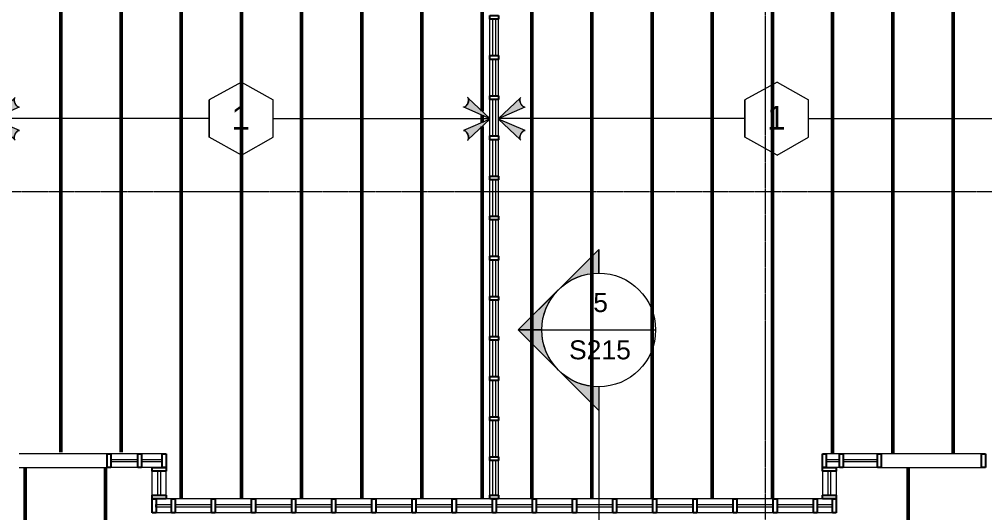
# Model space of a CAD drawing. Header units: inches. Extents: x -4036 to -1914, y 2 to 12338.
# Drawn here: x -3124.9 to -2740, y 11719.2 to 11916 of the extents above; entities that cross this region are included whole.
import ezdxf

# ---------------------------------------------------------------- set-up
doc = ezdxf.new("R2010")
doc.units = ezdxf.units.IN
doc.header["$MEASUREMENT"] = 0
doc.linetypes.add('Línea de rejilla', pattern=[0.875, 0.5, -0.125, 0.125, -0.125])
for name, color, linetype, lineweight in [('A-ANNO-NOTE', 131, 'Continuous', 9), ('A-DETL-GENF', 92, 'Continuous', 9), ('A-GLAZ-CURT', 52, 'Continuous', 9), ('A-GLAZ-CWMG', 51, 'Continuous', 9), ('G-ANNO-SYMB', 111, 'Continuous', 9), ('S-BEAM', 12, 'Continuous', 9), ('S-BEAM-ANLY', 10, 'Continuous', 50), ('S-GRID', 1, 'Continuous', 9)]:
    doc.layers.add(name, color=color, linetype=linetype, lineweight=lineweight)
doc.styles.add('Arial', font='arial.ttf', dxfattribs={"height": 9.448819})
doc.styles.add('Arial_2', font='arial.ttf', dxfattribs={"height": 7.559055})

# ---------------------------------------------------------------- blocks, each defined once
blk = doc.blocks.new('System Panel - PlyWood-1273146-FRAMING PLAN - 2ND FLOOR')
at = {"layer": 'A-GLAZ-CURT', "lineweight": 18}
for p, q in [((-6.48, -0.5), (-6.48, 0.5)), ((-6.48, 0.5), (7.25, 0.5)), ((7.25, 0.5), (7.25, -0.5)), ((7.25, -0.5), (-6.48, -0.5))]:
    blk.add_line(p, q, dxfattribs=at)
blk = doc.blocks.new('System Panel - PlyWood-1273147-FRAMING PLAN - 2ND FLOOR')
at = {"layer": 'A-GLAZ-CURT', "lineweight": 18}
for p, q in [((-2.61, -0.5), (-2.61, 0.5)), ((-2.61, 0.5), (2.61, 0.5)), ((2.61, 0.5), (2.61, -0.5)), ((2.61, -0.5), (-2.61, -0.5))]:
    blk.add_line(p, q, dxfattribs=at)
blk = doc.blocks.new('Rectangular Mullion - 5 1_2_-1273139-FRAMING PLAN - 2ND FLOOR')
at = {"layer": 'A-GLAZ-CWMG'}
for p, q in [((-2797.92, 11742.74), (-2803.15, 11742.74)), ((-2797.92, 11737.24), (-2799.15, 11737.24))]:
    blk.add_line(p, q, dxfattribs=at)
blk = doc.blocks.new('Rectangular Mullion - 5 1_2_-V6-FRAMING PLAN - 2ND FLOOR')
at = {"layer": 'A-GLAZ-CWMG'}
for p, q in [((-2782.7, 11742.74), (-2796.42, 11742.74)), ((-2782.7, 11737.24), (-2796.42, 11737.24))]:
    blk.add_line(p, q, dxfattribs=at)
blk = doc.blocks.new('Rectangular Mullion - 5 1_2_-748986-FRAMING PLAN - 2ND FLOOR')
at = {"layer": 'A-GLAZ-CWMG', "lineweight": 25}
for p, q in [((0, 2.75), (-1.5, 2.75)), ((-1.5, 2.75), (-1.5, -2.75)), ((0, -2.75), (0, 2.75)), ((-1.5, -2.75), (0, -2.75))]:
    blk.add_line(p, q, dxfattribs=at)
blk = doc.blocks.new('Rectangular Mullion - 5 1_2_-748984-FRAMING PLAN - 2ND FLOOR')
at = {"layer": 'A-GLAZ-CWMG', "lineweight": 25}
for p, q in [((0.75, 2.75), (-0.75, 2.75)), ((-0.75, 2.75), (-0.75, -2.75)), ((0.75, -2.75), (0.75, 2.75)), ((-0.75, -2.75), (0.75, -2.75))]:
    blk.add_line(p, q, dxfattribs=at)
blk = doc.blocks.new('Rectangular Mullion - 5 1_2_-1273141-FRAMING PLAN - 2ND FLOOR')
at = {"layer": 'A-GLAZ-CWMG'}
for p, q in [((-2741.2, 11742.74), (-2749.17, 11742.74)), ((-2749.17, 11737.24), (-2741.2, 11737.24))]:
    blk.add_line(p, q, dxfattribs=at)
blk = doc.blocks.new('Rectangular Mullion - 5 1_2_-748983-FRAMING PLAN - 2ND FLOOR')
at = {"layer": 'A-GLAZ-CWMG'}
for p, q in [((-2749.17, 11742.74), (-2765.17, 11742.74)), ((-2765.17, 11737.24), (-2749.17, 11737.24))]:
    blk.add_line(p, q, dxfattribs=at)
blk = doc.blocks.new('Rectangular Mullion - 5 1_2_-781505-FRAMING PLAN - 2ND FLOOR')
at = {"layer": 'A-GLAZ-CWMG'}
for p, q in [((-2765.17, 11742.74), (-2781.2, 11742.74)), ((-2781.2, 11737.24), (-2765.17, 11737.24))]:
    blk.add_line(p, q, dxfattribs=at)
blk = doc.blocks.new('Rectangular Mullion - 5 1_2_-749712-FRAMING PLAN - 2ND FLOOR')
at = {"layer": 'A-GLAZ-CWMG', "lineweight": 25}
for p, q in [((0, 2.75), (-1.5, 2.75)), ((-1.5, 2.75), (-1.5, -2.75)), ((0, -2.75), (0, 2.75)), ((-1.5, -2.75), (0, -2.75))]:
    blk.add_line(p, q, dxfattribs=at)
blk = doc.blocks.new('Rectangular Mullion - 5 1_2_-1273144-FRAMING PLAN - 2ND FLOOR')
at = {"layer": 'A-GLAZ-CWMG', "lineweight": 25}
for p, q in [((-1.5, 2.75), (0, 2.75)), ((-1.5, -2.75), (-1.5, 2.75)), ((0, 2.75), (0, -2.75)), ((0, -2.75), (-1.5, -2.75))]:
    blk.add_line(p, q, dxfattribs=at)
blk = doc.blocks.new('System Panel - PlyWood-1273104-FRAMING PLAN - 2ND FLOOR')
at = {"layer": 'A-GLAZ-CURT', "lineweight": 18}
for p, q in [((-4.75, -0.5), (-4.75, 0.5)), ((-4.75, 0.5), (4.75, 0.5)), ((4.75, 0.5), (4.75, -0.5)), ((4.75, -0.5), (-4.75, -0.5))]:
    blk.add_line(p, q, dxfattribs=at)
blk = doc.blocks.new('Rectangular Mullion - 5 1_2_-1273105-FRAMING PLAN - 2ND FLOOR')
at = {"layer": 'A-GLAZ-CWMG'}
for p, q in [((-2738.67, 11726.24), (-2738.67, 11735.74)), ((-2733.17, 11726.24), (-2733.17, 11735.74))]:
    blk.add_line(p, q, dxfattribs=at)
blk = doc.blocks.new('Rectangular Mullion - 5 1_2_-753149-FRAMING PLAN - 2ND FLOOR')
at = {"layer": 'A-GLAZ-CWMG', "lineweight": 25}
for p, q in [((0, 2.75), (-1.5, 2.75)), ((-1.5, 2.75), (-1.5, -2.75)), ((0, -2.75), (0, 2.75)), ((-1.5, -2.75), (0, -2.75))]:
    blk.add_line(p, q, dxfattribs=at)
blk = doc.blocks.new('Rectangular Mullion - 5 1_2_-753150-FRAMING PLAN - 2ND FLOOR')
at = {"layer": 'A-GLAZ-CWMG', "lineweight": 25}
for p, q in [((-1.5, 2.75), (0, 2.75)), ((-1.5, -2.75), (-1.5, 2.75)), ((0, 2.75), (0, -2.75)), ((0, -2.75), (-1.5, -2.75))]:
    blk.add_line(p, q, dxfattribs=at)
blk = doc.blocks.new('System Panel - PlyWood-1273549-FRAMING PLAN - 2ND FLOOR')
at = {"layer": 'A-GLAZ-CURT', "lineweight": 18}
for p, q in [((-3.06, -0.5), (-3.06, 0.5)), ((-3.06, 0.5), (3.06, 0.5)), ((3.06, 0.5), (3.06, -0.5)), ((3.06, -0.5), (-3.06, -0.5))]:
    blk.add_line(p, q, dxfattribs=at)
blk = doc.blocks.new('System Panel - PlyWood-764936-FRAMING PLAN - 2ND FLOOR')
at = {"layer": 'A-GLAZ-CURT', "lineweight": 18}
for p, q in [((-7.25, -0.5), (-7.25, 0.5)), ((-7.25, 0.5), (7.25, 0.5)), ((7.25, 0.5), (7.25, -0.5)), ((7.25, -0.5), (-7.25, -0.5))]:
    blk.add_line(p, q, dxfattribs=at)
blk = doc.blocks.new('Rectangular Mullion - 5 1_2_-1273547-FRAMING PLAN - 2ND FLOOR')
at = {"layer": 'A-GLAZ-CWMG'}
for p, q in [((-2804.65, 11724.74), (-2806.76, 11724.74)), ((-2800.65, 11719.24), (-2806.76, 11719.24))]:
    blk.add_line(p, q, dxfattribs=at)
blk = doc.blocks.new('Rectangular Mullion - 5 1_2_-748981-FRAMING PLAN - 2ND FLOOR')
at = {"layer": 'A-GLAZ-CWMG'}
for p, q in [((-2522.7, 11828.21), (-2522.7, 11813.71)), ((-2517.2, 11828.21), (-2517.2, 11813.71))]:
    blk.add_line(p, q, dxfattribs=at)
blk = doc.blocks.new('Rectangular Mullion - 5 1_2_-V7-FRAMING PLAN - 2ND FLOOR')
at = {"layer": 'A-GLAZ-CWMG'}
for p, q in [((-2920.26, 11724.74), (-2933.77, 11724.74)), ((-2920.26, 11719.24), (-2934.76, 11719.24))]:
    blk.add_line(p, q, dxfattribs=at)
blk = doc.blocks.new('Rectangular Mullion - 5 1_2_-V8-FRAMING PLAN - 2ND FLOOR')
at = {"layer": 'A-GLAZ-CWMG'}
for p, q in [((-2937.27, 11724.74), (-2950.76, 11724.74)), ((-2936.26, 11719.24), (-2950.76, 11719.24))]:
    blk.add_line(p, q, dxfattribs=at)
blk = doc.blocks.new('Rectangular Mullion - 5 1_2_-748987-FRAMING PLAN - 2ND FLOOR')
at = {"layer": 'A-GLAZ-CWMG', "lineweight": 25}
for p, q in [((-1.5, 2.75), (0, 2.75)), ((-1.5, -2.75), (-1.5, 2.75)), ((0, 2.75), (0, -2.75)), ((0, -2.75), (-1.5, -2.75))]:
    blk.add_line(p, q, dxfattribs=at)
blk = doc.blocks.new('System Panel - PlyWood-764934-FRAMING PLAN - 2ND FLOOR')
at = {"layer": 'A-GLAZ-CURT', "lineweight": 18}
for p, q in [((-6.88, -0.5), (-6.88, 0.5)), ((-6.88, 0.5), (6.88, 0.5)), ((6.88, 0.5), (6.88, -0.5)), ((6.88, -0.5), (-6.88, -0.5))]:
    blk.add_line(p, q, dxfattribs=at)
blk = doc.blocks.new('Rectangular Mullion - 3 1_2_-735840-FRAMING PLAN - 2ND FLOOR')
at = {"layer": 'A-GLAZ-CWMG'}
for p, q in [((-2918.07, 10459.04), (-2918.07, 10472.79)), ((-2914.57, 10459.04), (-2914.57, 10472.79))]:
    blk.add_line(p, q, dxfattribs=at)
blk = doc.blocks.new('Rectangular Mullion - 3 1_2_-735841-FRAMING PLAN - 2ND FLOOR')
at = {"layer": 'A-GLAZ-CWMG'}
for p, q in [((-3206.07, 10485.26), (-3206.07, 10499.76)), ((-3202.57, 10485.26), (-3202.57, 10499.76))]:
    blk.add_line(p, q, dxfattribs=at)
blk = doc.blocks.new('Rectangular Mullion - 3 1_2_-735870-FRAMING PLAN - 2ND FLOOR')
at = {"layer": 'A-GLAZ-CWMG', "lineweight": 25}
for p, q in [((-1.5, 1.75), (0, 1.75)), ((-1.5, -1.75), (-1.5, 1.75)), ((0, 1.75), (0, -1.75)), ((0, -1.75), (-1.5, -1.75))]:
    blk.add_line(p, q, dxfattribs=at)
blk = doc.blocks.new('Rectangular Mullion - 3 1_2_-735844-FRAMING PLAN - 2ND FLOOR')
at = {"layer": 'A-GLAZ-CWMG', "lineweight": 25}
for p, q in [((0.75, 1.75), (-0.75, 1.75)), ((-0.75, 1.75), (-0.75, -1.75)), ((0.75, -1.75), (0.75, 1.75)), ((-0.75, -1.75), (0.75, -1.75))]:
    blk.add_line(p, q, dxfattribs=at)
blk = doc.blocks.new('TRUSS - 22_-V51-FRAMING PLAN - 2ND FLOOR')
at = {"layer": 'S-BEAM'}
for p, q in [((164.15, 0), (-192.8, 0)), ((192.8, 0), (169.65, 0))]:
    blk.add_line(p, q, dxfattribs=at)
blk = doc.blocks.new('TRUSS - 22_-1469617-FRAMING PLAN - 2ND FLOOR')
at = {"layer": 'S-BEAM'}
for p, q in [((155.15, 0), (-183.8, 0)), ((183.8, 0), (160.65, 0))]:
    blk.add_line(p, q, dxfattribs=at)
blk = doc.blocks.new('TRUSS - 22_-892349-FRAMING PLAN - 2ND FLOOR')
at = {"layer": 'S-BEAM'}
for p, q in [((-170.83, 0), (-193.97, 0)), ((37.05, 0), (-165.33, 0)), ((41.5, 0), (38.61, 0)), ((191.62, 0), (43.07, 0))]:
    blk.add_line(p, q, dxfattribs=at)
blk = doc.blocks.new('TRUSS - 22_-V53-FRAMING PLAN - 2ND FLOOR')
at = {"layer": 'S-BEAM'}
for p, q in [((-170.825, 0), (-193.975, 0)), ((191.625, 0), (-165.325, 0))]:
    blk.add_line(p, q, dxfattribs=at)
blk = doc.blocks.new('TRUSS - 22_-892474-FRAMING PLAN - 2ND FLOOR')
at = {"layer": 'S-BEAM'}
for p, q in [((-160.35, 0), (-183.5, 0)), ((183.5, 0), (-154.85, 0))]:
    blk.add_line(p, q, dxfattribs=at)
blk = doc.blocks.new('System Panel - PlyWood-1273383-FRAMING PLAN - 2ND FLOOR')
at = {"layer": 'A-GLAZ-CURT', "lineweight": 18}
for p, q in [((-4.12, -0.5), (-4.12, 0.5)), ((-4.12, 0.5), (4.12, 0.5)), ((4.12, 0.5), (4.12, -0.5)), ((4.12, -0.5), (-4.12, -0.5))]:
    blk.add_line(p, q, dxfattribs=at)
blk = doc.blocks.new('System Panel - PlyWood-1273387-FRAMING PLAN - 2ND FLOOR')
at = {"layer": 'A-GLAZ-CURT', "lineweight": 18}
for p, q in [((-7.25, -0.5), (-7.25, 0.5)), ((-7.25, 0.5), (3.45, 0.5)), ((3.45, 0.5), (3.45, -0.5)), ((3.45, -0.5), (-7.25, -0.5))]:
    blk.add_line(p, q, dxfattribs=at)
blk = doc.blocks.new('Rectangular Mullion - 5 1_2_-1273378-FRAMING PLAN - 2ND FLOOR')
at = {"layer": 'A-GLAZ-CWMG'}
for p, q in [((-3067.87, 11742.74), (-3076.12, 11742.74)), ((-3071.87, 11737.24), (-3076.12, 11737.24))]:
    blk.add_line(p, q, dxfattribs=at)
blk = doc.blocks.new('Rectangular Mullion - 5 1_2_-V90-FRAMING PLAN - 2ND FLOOR')
at = {"layer": 'A-GLAZ-CWMG'}
for p, q in [((-3077.62, 11742.74), (-3088.32, 11742.74)), ((-3077.62, 11737.24), (-3088.32, 11737.24))]:
    blk.add_line(p, q, dxfattribs=at)
blk = doc.blocks.new('Rectangular Mullion - 5 1_2_-1273386-FRAMING PLAN - 2ND FLOOR')
at = {"layer": 'A-GLAZ-CWMG'}
for p, q in [((-3089.82, 11742.74), (-3092.87, 11742.74)), ((-3092.87, 11737.24), (-3089.82, 11737.24))]:
    blk.add_line(p, q, dxfattribs=at)
blk = doc.blocks.new('Rectangular Mullion - 5 1_2_-1273552-FRAMING PLAN - 2ND FLOOR')
at = {"layer": 'A-GLAZ-CWMG'}
for p, q in [((-3064.26, 11724.74), (-3066.37, 11724.74)), ((-3064.26, 11719.24), (-3070.37, 11719.24))]:
    blk.add_line(p, q, dxfattribs=at)
blk = doc.blocks.new('TRUSSES - TRUSSES-V115-FRAMING PLAN - 2ND FLOOR')
at = {"layer": 'A-DETL-GENF'}
h = blk.add_hatch(color=256, dxfattribs=at)
h.paths.add_polyline_path([(-90.45, 8.4), (-99.05, 0.23), (-88.69, 4.79), (-88.9, 4.81), (-89.13, 4.9), (-89.36, 5.06), (-89.82, 5.53), (-90.21, 6.17), (-90.48, 6.89), (-90.6, 7.59), (-90.54, 8.17)], flags=0)
h.paths.add_polyline_path([(-99.05, 0), (-90.45, -8.17), (-90.54, -7.95), (-90.59, -7.68), (-90.56, -7.02), (-90.36, -6.3), (-90.03, -5.61), (-89.6, -5.04), (-89.13, -4.68), (-88.9, -4.59), (-88.69, -4.56), (-88.5, -4.6), (-96.3, -1.2)], flags=0)
h = blk.add_hatch(color=256, dxfattribs=at)
h.paths.add_polyline_path([(90.45, 8.4), (90.54, 8.17), (90.59, 7.9), (90.56, 7.25), (90.36, 6.53), (90.03, 5.84), (89.6, 5.27), (89.13, 4.9), (88.9, 4.81), (88.69, 4.79), (88.5, 4.83), (99.05, 0.23), (95.27, 3.82)], flags=0)
h.paths.add_polyline_path([(99.05, 0), (88.69, -4.56), (88.9, -4.59), (89.13, -4.68), (89.36, -4.83), (89.82, -5.31), (90.21, -5.95), (90.48, -6.66), (90.6, -7.36), (90.54, -7.95), (90.45, -8.17), (95.27, -3.59)], flags=0)
for p, q in [((0, 14.61), (-12.61, 7.43)), ((0, 14.61), (12.85, 7.43)), ((-90.45, 8.4), (-99.05, 0.23)), ((-90.45, 8.4), (-90.17, 8.66)), ((90.45, 8.4), (90.17, 8.66)), ((99.05, 0.23), (90.45, 8.4)), ((-99.05, 0.23), (-88.5, 4.83)), ((-12.61, 7.43), (-12.61, -7.43)), ((12.85, -7.43), (12.85, 7.43)), ((12.85, 7.43), (12.85, -7.43)), ((88.5, 4.83), (99.05, 0.23)), ((-99.05, 0), (-90.45, -8.17)), ((-88.5, -4.6), (-99.05, 0)), ((-12.61, 0), (-99.05, 0)), ((12.85, 0), (99.05, 0)), ((99.05, 0), (88.5, -4.6)), ((90.45, -8.17), (99.05, 0)), ((0, -14.56), (-12.61, -7.43)), ((0, -14.56), (12.85, -7.43)), ((-90.45, -8.17), (-90.17, -8.43)), ((90.45, -8.17), (90.17, -8.43))]:
    blk.add_line(p, q, dxfattribs=at)
for centre, major_axis, start_param, end_param in [((-89.34, 6.74), (-0.84, 1.91), 0.527907, 1.031328), ((-89.34, 6.74), (-0.84, 1.91), 0, 0.515859), ((89.34, 6.74), (0.84, 1.91), 5.767326, 6.283185), ((89.34, 6.74), (0.84, 1.91), 5.251857, 5.755279), ((-89.34, 6.74), (-0.84, 1.91), 1.058732, 1.553534), ((-89.34, 6.74), (-0.84, 1.91), 1.586991, 2.08013), ((-89.34, 6.74), (-0.84, 1.91), 2.111632, 2.609761), ((-89.34, 6.74), (-0.84, 1.91), 2.630892, 3.141593), ((89.34, 6.74), (0.84, 1.91), 3.141593, 3.652293), ((89.34, 6.74), (0.84, 1.91), 3.673425, 4.171554), ((89.34, 6.74), (0.84, 1.91), 4.203055, 4.696194), ((89.34, 6.74), (0.84, 1.91), 4.729651, 5.224453), ((-89.34, -6.52), (0.84, 1.91), 2.110265, 2.613686), ((-89.34, -6.52), (0.84, 1.91), 1.588058, 2.082861), ((-89.34, -6.52), (0.84, 1.91), 1.061463, 1.554602), ((-89.34, -6.52), (0.84, 1.91), 0.531832, 1.029961), ((-89.34, -6.52), (0.84, 1.91), 0, 0.5107), ((89.34, -6.52), (-0.84, 1.91), 5.772485, 6.283185), ((89.34, -6.52), (-0.84, 1.91), 5.253224, 5.751353), ((89.34, -6.52), (-0.84, 1.91), 4.728584, 5.221723), ((89.34, -6.52), (-0.84, 1.91), 4.200325, 4.695127), ((89.34, -6.52), (-0.84, 1.91), 3.669499, 4.172921), ((-89.34, -6.52), (0.84, 1.91), 2.625734, 3.141593), ((89.34, -6.52), (-0.84, 1.91), 3.141593, 3.657452)]:
    blk.add_ellipse(centre, major_axis=major_axis, ratio=0.493649, start_param=start_param, end_param=end_param, dxfattribs=at)
for points, knots in [([(-88.5, 4.83), (-88.56, 4.81), (-88.69, 4.78), (-88.9, 4.8), (-89.13, 4.89), (-89.44, 5.1), (-89.83, 5.5), (-90.23, 6.16), (-90.53, 6.96), (-90.63, 7.64), (-90.57, 8.12), (-90.5, 8.31), (-90.45, 8.4)], [0, 0, 0, 0, 0.066667, 0.133333, 0.2, 0.266667, 0.4, 0.533333, 0.666667, 0.833333, 0.916667, 1, 1, 1, 1]), ([(90.45, 8.4), (90.49, 8.33), (90.55, 8.18), (90.61, 7.82), (90.59, 7.26), (90.39, 6.52), (90.06, 5.84), (89.66, 5.3), (89.24, 4.94), (88.91, 4.79), (88.66, 4.78), (88.56, 4.81), (88.5, 4.83)], [0, 0, 0, 0, 0.066667, 0.133333, 0.266667, 0.4, 0.533333, 0.65, 0.766667, 0.883333, 0.941667, 1, 1, 1, 1]), ([(-90.45, -8.17), (-90.49, -8.1), (-90.55, -7.96), (-90.61, -7.59), (-90.59, -7.03), (-90.39, -6.3), (-90.06, -5.62), (-89.66, -5.08), (-89.24, -4.71), (-88.91, -4.57), (-88.66, -4.55), (-88.56, -4.58), (-88.5, -4.6)], [0, 0, 0, 0, 0.066667, 0.133333, 0.266667, 0.4, 0.533333, 0.65, 0.766667, 0.883333, 0.941667, 1, 1, 1, 1]), ([(88.5, -4.6), (88.56, -4.58), (88.69, -4.55), (88.9, -4.57), (89.13, -4.67), (89.44, -4.87), (89.83, -5.28), (90.23, -5.93), (90.53, -6.73), (90.63, -7.41), (90.57, -7.9), (90.5, -8.09), (90.45, -8.17)], [0, 0, 0, 0, 0.066667, 0.133333, 0.2, 0.266667, 0.4, 0.533333, 0.666667, 0.833333, 0.916667, 1, 1, 1, 1])]:
    blk.add_open_spline(points, degree=3, knots=knots, dxfattribs=at)
blk = doc.blocks.new('TRUSSES - TRUSSES-1513617-FRAMING PLAN - 2ND FLOOR')
at = {"layer": 'A-DETL-GENF'}
h = blk.add_hatch(color=256, dxfattribs=at)
h.paths.add_polyline_path([(-102.4, 8.4), (-111, 0.23), (-100.64, 4.79), (-100.85, 4.81), (-101.08, 4.9), (-101.31, 5.06), (-101.77, 5.53), (-102.16, 6.17), (-102.43, 6.89), (-102.55, 7.59), (-102.49, 8.17)], flags=0)
h.paths.add_polyline_path([(-111, 0), (-102.4, -8.17), (-102.49, -7.95), (-102.54, -7.68), (-102.51, -7.02), (-102.31, -6.3), (-101.98, -5.61), (-101.55, -5.04), (-101.08, -4.68), (-100.85, -4.59), (-100.64, -4.56), (-100.45, -4.6)], flags=0)
h = blk.add_hatch(color=256, dxfattribs=at)
h.paths.add_polyline_path([(102.4, 8.4), (102.49, 8.17), (102.54, 7.9), (102.51, 7.25), (102.31, 6.53), (101.98, 5.84), (101.55, 5.27), (101.08, 4.9), (100.85, 4.81), (100.64, 4.79), (100.45, 4.83), (110.92, 0.3)], flags=0)
h.paths.add_polyline_path([(111, 0), (100.64, -4.56), (100.85, -4.59), (101.08, -4.68), (101.31, -4.83), (101.77, -5.31), (102.16, -5.95), (102.43, -6.66), (102.55, -7.36), (102.49, -7.95), (102.4, -8.17), (110.12, -0.83)], flags=0)
for p, q in [((0, 14.61), (-12.61, 7.43)), ((0, 14.61), (12.85, 7.43)), ((-102.4, 8.4), (-111, 0.23)), ((-102.4, 8.4), (-102.12, 8.66)), ((102.4, 8.4), (102.12, 8.66)), ((111, 0.23), (102.4, 8.4)), ((-111, 0.23), (-100.45, 4.83)), ((-12.61, 7.43), (-12.61, -7.43)), ((12.85, -7.43), (12.85, 7.43)), ((12.85, 7.43), (12.85, -7.43)), ((100.45, 4.83), (111, 0.23)), ((-111, 0), (-102.4, -8.17)), ((-100.45, -4.6), (-111, 0)), ((-12.61, 0), (-111, 0)), ((12.85, 0), (111, 0)), ((111, 0), (100.45, -4.6)), ((102.4, -8.17), (111, 0)), ((0, -14.56), (-12.61, -7.43)), ((0, -14.56), (12.85, -7.43)), ((-102.4, -8.17), (-102.12, -8.43)), ((102.4, -8.17), (102.12, -8.43))]:
    blk.add_line(p, q, dxfattribs=at)
for centre, major_axis, start_param, end_param in [((-101.29, 6.74), (-0.84, 1.91), 0.527907, 1.031328), ((-101.29, 6.74), (-0.84, 1.91), 0, 0.515859), ((101.29, 6.74), (0.84, 1.91), 5.767326, 6.283185), ((101.29, 6.74), (0.84, 1.91), 5.251857, 5.755279), ((-101.29, 6.74), (-0.84, 1.91), 1.058732, 1.553534), ((-101.29, 6.74), (-0.84, 1.91), 1.586991, 2.08013), ((-101.29, 6.74), (-0.84, 1.91), 2.111632, 2.609761), ((-101.29, 6.74), (-0.84, 1.91), 2.630892, 3.141593), ((101.29, 6.74), (0.84, 1.91), 3.141593, 3.652293), ((101.29, 6.74), (0.84, 1.91), 3.673425, 4.171554), ((101.29, 6.74), (0.84, 1.91), 4.203055, 4.696194), ((101.29, 6.74), (0.84, 1.91), 4.729651, 5.224453), ((-101.29, -6.52), (0.84, 1.91), 2.110265, 2.613686), ((-101.29, -6.52), (0.84, 1.91), 1.588058, 2.082861), ((-101.29, -6.52), (0.84, 1.91), 1.061463, 1.554602), ((-101.29, -6.52), (0.84, 1.91), 0.531832, 1.029961), ((-101.29, -6.52), (0.84, 1.91), 0, 0.5107), ((101.29, -6.52), (-0.84, 1.91), 5.772485, 6.283185), ((101.29, -6.52), (-0.84, 1.91), 5.253224, 5.751353), ((101.29, -6.52), (-0.84, 1.91), 4.728584, 5.221723), ((101.29, -6.52), (-0.84, 1.91), 4.200325, 4.695127), ((101.29, -6.52), (-0.84, 1.91), 3.669499, 4.172921), ((-101.29, -6.52), (0.84, 1.91), 2.625734, 3.141593), ((101.29, -6.52), (-0.84, 1.91), 3.141593, 3.657452)]:
    blk.add_ellipse(centre, major_axis=major_axis, ratio=0.493649, start_param=start_param, end_param=end_param, dxfattribs=at)
for points, knots in [([(-100.45, 4.83), (-100.51, 4.81), (-100.64, 4.78), (-100.85, 4.8), (-101.08, 4.89), (-101.39, 5.1), (-101.78, 5.5), (-102.18, 6.16), (-102.48, 6.96), (-102.58, 7.64), (-102.52, 8.12), (-102.45, 8.31), (-102.4, 8.4)], [0, 0, 0, 0, 0.066667, 0.133333, 0.2, 0.266667, 0.4, 0.533333, 0.666667, 0.833333, 0.916667, 1, 1, 1, 1]), ([(102.4, 8.4), (102.44, 8.33), (102.5, 8.18), (102.56, 7.82), (102.54, 7.26), (102.34, 6.52), (102.01, 5.84), (101.61, 5.3), (101.19, 4.94), (100.86, 4.79), (100.61, 4.78), (100.51, 4.81), (100.45, 4.83)], [0, 0, 0, 0, 0.066667, 0.133333, 0.266667, 0.4, 0.533333, 0.65, 0.766667, 0.883333, 0.941667, 1, 1, 1, 1]), ([(-102.4, -8.17), (-102.44, -8.1), (-102.5, -7.96), (-102.56, -7.59), (-102.54, -7.03), (-102.34, -6.3), (-102.01, -5.62), (-101.61, -5.08), (-101.19, -4.71), (-100.86, -4.57), (-100.61, -4.55), (-100.51, -4.58), (-100.45, -4.6)], [0, 0, 0, 0, 0.066667, 0.133333, 0.266667, 0.4, 0.533333, 0.65, 0.766667, 0.883333, 0.941667, 1, 1, 1, 1]), ([(100.45, -4.6), (100.51, -4.58), (100.64, -4.55), (100.85, -4.57), (101.08, -4.67), (101.39, -4.87), (101.78, -5.28), (102.18, -5.93), (102.48, -6.73), (102.58, -7.41), (102.52, -7.9), (102.45, -8.09), (102.4, -8.17)], [0, 0, 0, 0, 0.066667, 0.133333, 0.2, 0.266667, 0.4, 0.533333, 0.666667, 0.833333, 0.916667, 1, 1, 1, 1])]:
    blk.add_open_spline(points, degree=3, knots=knots, dxfattribs=at)
blk = doc.blocks.new('Vista de diseño - Extremo inicial de sección - Rellenado-1561-FRAMING PLAN - 2ND FLOOR')
at = {"layer": 'G-ANNO-SYMB'}
h = blk.add_hatch(color=256, dxfattribs=at)
edge = h.paths.add_edge_path(flags=0)
edge.add_line((-0.2362, 0.3341), (-0.2362, 0.2362))
edge.add_arc((-0.2362, 0), 0.2362, 90, 135)
edge.add_line((-0.4033, 0.167), (-0.2362, 0.3341))
h = blk.add_hatch(color=256, dxfattribs=at)
edge = h.paths.add_edge_path(flags=0)
edge.add_line((-0.2362, 0.3341), (-0.0692, 0.167))
edge.add_arc((-0.2362, 0), 0.2362, 45, 90)
edge.add_line((-0.2362, 0.2362), (-0.2362, 0.3341))
h = blk.add_hatch(color=256, dxfattribs=at)
edge = h.paths.add_edge_path(flags=0)
edge.add_line((-0.5703, 0), (-0.4033, 0.167))
edge.add_arc((-0.2362, 0), 0.2362, 135, 180)
edge.add_line((-0.4724, 0), (-0.5703, 0))
h = blk.add_hatch(color=256, dxfattribs=at)
edge = h.paths.add_edge_path(flags=0)
edge.add_line((0.0978, 0), (0, 0))
edge.add_arc((-0.2362, 0), 0.2362, 360, 405)
edge.add_line((-0.0692, 0.167), (0.0978, 0))
for p, q in [((-0.2362, 0.3341), (-0.5703, 0)), ((-0.2362, 0.3341), (-0.4033, 0.167)), ((-0.2362, 0.3341), (0.0978, 0)), ((-0.2362, 0.2362), (-0.2362, 0.3341)), ((-0.2362, 0.3341), (-0.2362, 0.2362)), ((-0.0692, 0.167), (-0.2362, 0.3341)), ((-0.4033, 0.167), (-0.5703, 0)), ((0.0978, 0), (-0.0692, 0.167)), ((-0.5703, 0), (-0.4724, 0)), ((0, 0), (0.0978, 0)), ((-0.4724, 0), (-0.5703, 0)), ((0, 0), (0.0978, 0))]:
    blk.add_line(p, q, dxfattribs=at)
for start, end in [(360, 180), (90, 135), (45, 90), (135, 180), (360, 45), (180, 360)]:
    blk.add_arc((-0.2362, 0), 0.2362, start, end, dxfattribs=at)

msp = doc.modelspace()

# ---------------------------------------------------------------- linework, layer by layer
at = {"layer": 'G-ANNO-SYMB'}
for p, q in [((-2916.55, 11792.11), (-2871.19, 11792.11)), ((-2893.87, 11769.44), (-2893.87, 11662.02))]:
    msp.add_line(p, q, dxfattribs=at)
at = {"layer": 'S-BEAM-ANLY', "color": 7}
for p, q in [((-3108.32, 12080.34), (-3108.32, 11773.34)), ((-3084.32, 12080.34), (-3084.32, 11773.34)), ((-3060.32, 12080.34), (-3060.32, 11752.39)), ((-3036.32, 12080.34), (-3036.32, 11752.39)), ((-3012.32, 12080.34), (-3012.32, 11752.39)), ((-2988.32, 12080.34), (-2988.32, 11752.39)), ((-2964.32, 12080.34), (-2964.32, 11752.39)), ((-2940.32, 12080.34), (-2940.32, 11879.32)), ((-2920.59, 11754.74), (-2920.59, 12080.34)), ((-2896.59, 11754.74), (-2896.59, 12080.34)), ((-2872.59, 11754.74), (-2872.59, 12080.34)), ((-2848.59, 11754.74), (-2848.59, 12080.34)), ((-2824.59, 11754.74), (-2824.59, 12080.34)), ((-2800.59, 11772.74), (-2800.59, 12080.34)), ((-2776.59, 11772.74), (-2776.59, 12080.34)), ((-2752.59, 11772.74), (-2752.59, 12080.34)), ((-2940.32, 11877.75), (-2940.32, 11874.86)), ((-2940.32, 11873.3), (-2940.32, 11752.39)), ((-3108.32, 11773.34), (-3108.32, 11743.34)), ((-3084.32, 11773.34), (-3084.32, 11743.34)), ((-2800.59, 11742.74), (-2800.59, 11772.74)), ((-2776.59, 11742.74), (-2776.59, 11772.74)), ((-2752.59, 11742.74), (-2752.59, 11772.74)), ((-3060.32, 11752.39), (-3060.32, 11724.74)), ((-3036.32, 11752.39), (-3036.32, 11724.74)), ((-3012.32, 11752.39), (-3012.32, 11724.74)), ((-2988.32, 11752.39), (-2988.32, 11724.74)), ((-2964.32, 11752.39), (-2964.32, 11724.74)), ((-2940.32, 11752.39), (-2940.32, 11724.74)), ((-2920.59, 11724.74), (-2920.59, 11754.74)), ((-2896.59, 11724.74), (-2896.59, 11754.74)), ((-2872.59, 11724.74), (-2872.59, 11754.74)), ((-2848.59, 11724.74), (-2848.59, 11754.74)), ((-2824.59, 11724.74), (-2824.59, 11754.74)), ((-3122.53, 11737.24), (-3122.53, 11714.61)), ((-3090.53, 11737.24), (-3090.53, 11714.61)), ((-2770.53, 11737.24), (-2770.53, 11710.11))]:
    msp.add_line(p, q, dxfattribs=at)
at = {"layer": 'S-GRID', "linetype": 'Línea de rejilla'}
for p, q in [((-2827.32, 9786.33), (-2827.32, 12288.56)), ((-1959.43, 11847.19), (-3987.13, 11847.19))]:
    msp.add_line(p, q, dxfattribs=at)

# ---------------------------------------------------------------- block references
at = {"layer": 'A-DETL-GENF', "rotation": 180}
for name, p in [('TRUSSES - TRUSSES-V115-FRAMING PLAN - 2ND FLOOR', (-3036.32, 11876.42)), ('TRUSSES - TRUSSES-1513617-FRAMING PLAN - 2ND FLOOR', (-2822.77, 11876.42))]:
    msp.add_blockref(name, p, dxfattribs=at)
at = {"layer": 'A-GLAZ-CURT'}
for name, p, rotation in [('System Panel - PlyWood-764936-FRAMING PLAN - 2ND FLOOR', (-2935.52, 11908.74), 89.9999999999999), ('System Panel - PlyWood-764936-FRAMING PLAN - 2ND FLOOR', (-2935.52, 11892.74), 89.9999999999999), ('System Panel - PlyWood-764936-FRAMING PLAN - 2ND FLOOR', (-2935.52, 11876.74), 89.9999999999999), ('System Panel - PlyWood-764936-FRAMING PLAN - 2ND FLOOR', (-2935.52, 11860.74), 89.9999999999999), ('System Panel - PlyWood-764936-FRAMING PLAN - 2ND FLOOR', (-2935.52, 11844.74), 89.9999999999999), ('System Panel - PlyWood-764936-FRAMING PLAN - 2ND FLOOR', (-2935.52, 11828.74), 89.9999999999999), ('System Panel - PlyWood-764936-FRAMING PLAN - 2ND FLOOR', (-2935.52, 11812.74), 89.9999999999999), ('System Panel - PlyWood-764936-FRAMING PLAN - 2ND FLOOR', (-2935.52, 11796.74), 89.9999999999999), ('System Panel - PlyWood-764936-FRAMING PLAN - 2ND FLOOR', (-2935.52, 11780.74), 89.9999999999999), ('System Panel - PlyWood-764936-FRAMING PLAN - 2ND FLOOR', (-2935.52, 11764.74), 89.9999999999999), ('System Panel - PlyWood-764936-FRAMING PLAN - 2ND FLOOR', (-2935.52, 11748.74), 89.9999999999999), ('System Panel - PlyWood-1273387-FRAMING PLAN - 2ND FLOOR', (-3084.87, 11739.99), 180), ('System Panel - PlyWood-1273383-FRAMING PLAN - 2ND FLOOR', (-3072, 11739.99), 180), ('System Panel - PlyWood-764934-FRAMING PLAN - 2ND FLOOR', (-2935.52, 11733.11), 89.9999999999999), ('System Panel - PlyWood-1273147-FRAMING PLAN - 2ND FLOOR', (-2800.54, 11739.99), 180), ('System Panel - PlyWood-1273146-FRAMING PLAN - 2ND FLOOR', (-2789.17, 11739.99), 180), ('System Panel - PlyWood-1273104-FRAMING PLAN - 2ND FLOOR', (-3069.12, 11730.99), 90), ('System Panel - PlyWood-1273104-FRAMING PLAN - 2ND FLOOR', (-2801.9, 11730.99), 270), ('System Panel - PlyWood-1273549-FRAMING PLAN - 2ND FLOOR', (-3067.32, 11721.99), 180), ('System Panel - PlyWood-764936-FRAMING PLAN - 2ND FLOOR', (-3055.51, 11721.99), 180), ('System Panel - PlyWood-764936-FRAMING PLAN - 2ND FLOOR', (-3039.51, 11721.99), 180), ('System Panel - PlyWood-764936-FRAMING PLAN - 2ND FLOOR', (-3023.51, 11721.99), 180), ('System Panel - PlyWood-764936-FRAMING PLAN - 2ND FLOOR', (-3007.51, 11721.99), 180), ('System Panel - PlyWood-764936-FRAMING PLAN - 2ND FLOOR', (-2991.51, 11721.99), 180), ('System Panel - PlyWood-764936-FRAMING PLAN - 2ND FLOOR', (-2975.51, 11721.99), 180), ('System Panel - PlyWood-764936-FRAMING PLAN - 2ND FLOOR', (-2959.51, 11721.99), 180), ('System Panel - PlyWood-764936-FRAMING PLAN - 2ND FLOOR', (-2943.51, 11721.99), 180), ('System Panel - PlyWood-764936-FRAMING PLAN - 2ND FLOOR', (-2927.51, 11721.99), 180), ('System Panel - PlyWood-764936-FRAMING PLAN - 2ND FLOOR', (-2911.51, 11721.99), 180), ('System Panel - PlyWood-764936-FRAMING PLAN - 2ND FLOOR', (-2895.51, 11721.99), 180), ('System Panel - PlyWood-764936-FRAMING PLAN - 2ND FLOOR', (-2879.51, 11721.99), 180), ('System Panel - PlyWood-764936-FRAMING PLAN - 2ND FLOOR', (-2863.51, 11721.99), 180), ('System Panel - PlyWood-764936-FRAMING PLAN - 2ND FLOOR', (-2847.51, 11721.99), 180), ('System Panel - PlyWood-764936-FRAMING PLAN - 2ND FLOOR', (-2831.51, 11721.99), 180), ('System Panel - PlyWood-764936-FRAMING PLAN - 2ND FLOOR', (-2815.51, 11721.99), 180), ('System Panel - PlyWood-1273549-FRAMING PLAN - 2ND FLOOR', (-2803.7, 11721.99), 180)]:
    msp.add_blockref(name, p, dxfattribs=dict(at, rotation=rotation))
at = {"layer": 'A-GLAZ-CWMG', "extrusion": (0, 0, -1)}
for name, p, rotation in [('Rectangular Mullion - 3 1_2_-735844-FRAMING PLAN - 2ND FLOOR', (2935.52, 11916.74), 90.00000000000011), ('Rectangular Mullion - 3 1_2_-735844-FRAMING PLAN - 2ND FLOOR', (2935.52, 11900.74), 90.00000000000011), ('Rectangular Mullion - 3 1_2_-735844-FRAMING PLAN - 2ND FLOOR', (2935.52, 11884.74), 90.00000000000011), ('Rectangular Mullion - 3 1_2_-735844-FRAMING PLAN - 2ND FLOOR', (2935.52, 11868.74), 90.00000000000011), ('Rectangular Mullion - 3 1_2_-735844-FRAMING PLAN - 2ND FLOOR', (2935.52, 11852.74), 90.00000000000011), ('Rectangular Mullion - 3 1_2_-735844-FRAMING PLAN - 2ND FLOOR', (2935.52, 11836.74), 90.00000000000011), ('Rectangular Mullion - 3 1_2_-735844-FRAMING PLAN - 2ND FLOOR', (2935.52, 11820.74), 90.00000000000011), ('Rectangular Mullion - 3 1_2_-735844-FRAMING PLAN - 2ND FLOOR', (2935.52, 11804.74), 90.00000000000011), ('Rectangular Mullion - 3 1_2_-735844-FRAMING PLAN - 2ND FLOOR', (2935.52, 11788.74), 90.00000000000011), ('Rectangular Mullion - 3 1_2_-735844-FRAMING PLAN - 2ND FLOOR', (2935.52, 11772.74), 90.00000000000011), ('Rectangular Mullion - 3 1_2_-735844-FRAMING PLAN - 2ND FLOOR', (2935.52, 11756.74), 90.00000000000011), ('Rectangular Mullion - 3 1_2_-735844-FRAMING PLAN - 2ND FLOOR', (2935.52, 11740.74), 90.00000000000011), ('Rectangular Mullion - 5 1_2_-753149-FRAMING PLAN - 2ND FLOOR', (3069.12, 11737.24), 90), ('Rectangular Mullion - 5 1_2_-753149-FRAMING PLAN - 2ND FLOOR', (2801.9, 11724.74), 270)]:
    msp.add_blockref(name, p, dxfattribs=dict(at, rotation=rotation))
at = {"layer": 'A-GLAZ-CWMG'}
for name, p in [('Rectangular Mullion - 3 1_2_-735841-FRAMING PLAN - 2ND FLOOR', (268.8, 1416.23)), ('Rectangular Mullion - 3 1_2_-735841-FRAMING PLAN - 2ND FLOOR', (268.8, 1400.23)), ('Rectangular Mullion - 3 1_2_-735841-FRAMING PLAN - 2ND FLOOR', (268.8, 1384.23)), ('Rectangular Mullion - 3 1_2_-735841-FRAMING PLAN - 2ND FLOOR', (268.8, 1368.23)), ('Rectangular Mullion - 3 1_2_-735841-FRAMING PLAN - 2ND FLOOR', (268.8, 1352.23)), ('Rectangular Mullion - 3 1_2_-735841-FRAMING PLAN - 2ND FLOOR', (268.8, 1336.23)), ('Rectangular Mullion - 3 1_2_-735841-FRAMING PLAN - 2ND FLOOR', (268.8, 1320.23)), ('Rectangular Mullion - 3 1_2_-735841-FRAMING PLAN - 2ND FLOOR', (268.8, 1304.23)), ('Rectangular Mullion - 3 1_2_-735841-FRAMING PLAN - 2ND FLOOR', (268.8, 1288.23)), ('Rectangular Mullion - 3 1_2_-735841-FRAMING PLAN - 2ND FLOOR', (268.8, 1272.23)), ('Rectangular Mullion - 3 1_2_-735841-FRAMING PLAN - 2ND FLOOR', (268.8, 1256.23)), ('Rectangular Mullion - 5 1_2_-748983-FRAMING PLAN - 2ND FLOOR', (-359.7, 0)), ('Rectangular Mullion - 5 1_2_-748983-FRAMING PLAN - 2ND FLOOR', (-343.7, 0)), ('Rectangular Mullion - 5 1_2_-1273386-FRAMING PLAN - 2ND FLOOR', (0, 0)), ('Rectangular Mullion - 5 1_2_-V90-FRAMING PLAN - 2ND FLOOR', (0, 0)), ('Rectangular Mullion - 5 1_2_-1273378-FRAMING PLAN - 2ND FLOOR', (0, 0)), ('Rectangular Mullion - 5 1_2_-748987-FRAMING PLAN - 2ND FLOOR', (-3066.37, 11739.99)), ('Rectangular Mullion - 3 1_2_-735840-FRAMING PLAN - 2ND FLOOR', (-19.2, 1267.2)), ('Rectangular Mullion - 5 1_2_-1273139-FRAMING PLAN - 2ND FLOOR', (0, 0)), ('Rectangular Mullion - 5 1_2_-V6-FRAMING PLAN - 2ND FLOOR', (0, 0)), ('Rectangular Mullion - 5 1_2_-1273144-FRAMING PLAN - 2ND FLOOR', (-2781.2, 11739.99)), ('Rectangular Mullion - 5 1_2_-781505-FRAMING PLAN - 2ND FLOOR', (0, 0)), ('Rectangular Mullion - 5 1_2_-748983-FRAMING PLAN - 2ND FLOOR', (0, 0)), ('Rectangular Mullion - 5 1_2_-1273141-FRAMING PLAN - 2ND FLOOR', (0, 0)), ('Rectangular Mullion - 5 1_2_-1273105-FRAMING PLAN - 2ND FLOOR', (-333.2, 0)), ('Rectangular Mullion - 5 1_2_-1273552-FRAMING PLAN - 2ND FLOOR', (0, 0)), ('Rectangular Mullion - 5 1_2_-V8-FRAMING PLAN - 2ND FLOOR', (0, 0)), ('Rectangular Mullion - 5 1_2_-V7-FRAMING PLAN - 2ND FLOOR', (0, 0)), ('Rectangular Mullion - 5 1_2_-1273547-FRAMING PLAN - 2ND FLOOR', (0, 0)), ('Rectangular Mullion - 5 1_2_-748987-FRAMING PLAN - 2ND FLOOR', (-2799.15, 11721.99))]:
    msp.add_blockref(name, p, dxfattribs=at)
at = {"layer": 'A-GLAZ-CWMG', "extrusion": (0, 0, -1)}
for name, p in [('Rectangular Mullion - 5 1_2_-749712-FRAMING PLAN - 2ND FLOOR', (3089.82, 11739.99)), ('Rectangular Mullion - 5 1_2_-748984-FRAMING PLAN - 2ND FLOOR', (3076.87, 11739.99)), ('Rectangular Mullion - 5 1_2_-748986-FRAMING PLAN - 2ND FLOOR', (2804.65, 11739.99)), ('Rectangular Mullion - 5 1_2_-748984-FRAMING PLAN - 2ND FLOOR', (2797.17, 11739.99)), ('Rectangular Mullion - 5 1_2_-749712-FRAMING PLAN - 2ND FLOOR', (2741.2, 11739.99)), ('Rectangular Mullion - 5 1_2_-748986-FRAMING PLAN - 2ND FLOOR', (3071.87, 11721.99)), ('Rectangular Mullion - 5 1_2_-748984-FRAMING PLAN - 2ND FLOOR', (3063.51, 11721.99)), ('Rectangular Mullion - 5 1_2_-748984-FRAMING PLAN - 2ND FLOOR', (3047.51, 11721.99)), ('Rectangular Mullion - 5 1_2_-748984-FRAMING PLAN - 2ND FLOOR', (3031.51, 11721.99)), ('Rectangular Mullion - 5 1_2_-748984-FRAMING PLAN - 2ND FLOOR', (3015.51, 11721.99)), ('Rectangular Mullion - 5 1_2_-748984-FRAMING PLAN - 2ND FLOOR', (2999.51, 11721.99)), ('Rectangular Mullion - 5 1_2_-748984-FRAMING PLAN - 2ND FLOOR', (2983.51, 11721.99)), ('Rectangular Mullion - 5 1_2_-748984-FRAMING PLAN - 2ND FLOOR', (2967.51, 11721.99)), ('Rectangular Mullion - 5 1_2_-748984-FRAMING PLAN - 2ND FLOOR', (2951.51, 11721.99)), ('Rectangular Mullion - 5 1_2_-748984-FRAMING PLAN - 2ND FLOOR', (2935.51, 11721.99)), ('Rectangular Mullion - 5 1_2_-748984-FRAMING PLAN - 2ND FLOOR', (2919.51, 11721.99)), ('Rectangular Mullion - 5 1_2_-748984-FRAMING PLAN - 2ND FLOOR', (2903.51, 11721.99)), ('Rectangular Mullion - 5 1_2_-748984-FRAMING PLAN - 2ND FLOOR', (2887.51, 11721.99)), ('Rectangular Mullion - 5 1_2_-748984-FRAMING PLAN - 2ND FLOOR', (2871.51, 11721.99)), ('Rectangular Mullion - 5 1_2_-748984-FRAMING PLAN - 2ND FLOOR', (2855.51, 11721.99)), ('Rectangular Mullion - 5 1_2_-748984-FRAMING PLAN - 2ND FLOOR', (2839.51, 11721.99)), ('Rectangular Mullion - 5 1_2_-748984-FRAMING PLAN - 2ND FLOOR', (2823.51, 11721.99)), ('Rectangular Mullion - 5 1_2_-748984-FRAMING PLAN - 2ND FLOOR', (2807.51, 11721.99))]:
    msp.add_blockref(name, p, dxfattribs=at)
at = {"layer": 'A-GLAZ-CWMG'}
for name, p, rotation in [('Rectangular Mullion - 5 1_2_-753150-FRAMING PLAN - 2ND FLOOR', (-2801.9, 11737.24), 90), ('Rectangular Mullion - 5 1_2_-1273105-FRAMING PLAN - 2ND FLOOR', (-5537.82, 23461.98), 180), ('Rectangular Mullion - 5 1_2_-753150-FRAMING PLAN - 2ND FLOOR', (-3069.12, 11724.74), 270), ('Rectangular Mullion - 5 1_2_-748981-FRAMING PLAN - 2ND FLOOR', (-14876.48, 9202.04), 270), ('Rectangular Mullion - 5 1_2_-748981-FRAMING PLAN - 2ND FLOOR', (-14860.48, 9202.04), 270), ('Rectangular Mullion - 5 1_2_-748981-FRAMING PLAN - 2ND FLOOR', (-14844.48, 9202.04), 270), ('Rectangular Mullion - 5 1_2_-748981-FRAMING PLAN - 2ND FLOOR', (-14828.48, 9202.04), 270), ('Rectangular Mullion - 5 1_2_-748981-FRAMING PLAN - 2ND FLOOR', (-14812.48, 9202.04), 270), ('Rectangular Mullion - 5 1_2_-748981-FRAMING PLAN - 2ND FLOOR', (-14796.48, 9202.04), 270), ('Rectangular Mullion - 5 1_2_-748981-FRAMING PLAN - 2ND FLOOR', (-14780.48, 9202.04), 270), ('Rectangular Mullion - 3 1_2_-735870-FRAMING PLAN - 2ND FLOOR', (-2935.52, 11724.74), 269.9999999999999), ('Rectangular Mullion - 5 1_2_-748981-FRAMING PLAN - 2ND FLOOR', (-14732.48, 9202.04), 270), ('Rectangular Mullion - 5 1_2_-748981-FRAMING PLAN - 2ND FLOOR', (-14716.48, 9202.04), 270), ('Rectangular Mullion - 5 1_2_-748981-FRAMING PLAN - 2ND FLOOR', (-14700.48, 9202.04), 270), ('Rectangular Mullion - 5 1_2_-748981-FRAMING PLAN - 2ND FLOOR', (-14684.48, 9202.04), 270), ('Rectangular Mullion - 5 1_2_-748981-FRAMING PLAN - 2ND FLOOR', (-14668.48, 9202.04), 270), ('Rectangular Mullion - 5 1_2_-748981-FRAMING PLAN - 2ND FLOOR', (-14652.48, 9202.04), 270), ('Rectangular Mullion - 5 1_2_-748981-FRAMING PLAN - 2ND FLOOR', (-14636.48, 9202.04), 270)]:
    msp.add_blockref(name, p, dxfattribs=dict(at, rotation=rotation))
at = {"layer": 'G-ANNO-SYMB', "extrusion": (0, 0, -1), "xscale": 95.99999999999994, "yscale": 95.99999999999994, "zscale": 95.99999999999994, "rotation": 270.0000000000003}
msp.add_blockref('Vista de diseño - Extremo inicial de sección - Rellenado-1561-FRAMING PLAN - 2ND FLOOR', (2893.87, 11769.44), dxfattribs=at)
at = {"layer": 'S-BEAM'}
for name, p, rotation in [('TRUSS - 22_-892474-FRAMING PLAN - 2ND FLOOR', (-3108.32, 11926.84), 270.0000000000004), ('TRUSS - 22_-892474-FRAMING PLAN - 2ND FLOOR', (-3084.32, 11926.84), 270.0000000000004), ('TRUSS - 22_-V53-FRAMING PLAN - 2ND FLOOR', (-3060.32, 11916.36), 270.0000000000003), ('TRUSS - 22_-V53-FRAMING PLAN - 2ND FLOOR', (-3036.32, 11916.36), 270.0000000000003), ('TRUSS - 22_-V53-FRAMING PLAN - 2ND FLOOR', (-3012.32, 11916.36), 270.0000000000003), ('TRUSS - 22_-V53-FRAMING PLAN - 2ND FLOOR', (-2988.32, 11916.36), 270.0000000000003), ('TRUSS - 22_-V53-FRAMING PLAN - 2ND FLOOR', (-2964.32, 11916.36), 270.0000000000003), ('TRUSS - 22_-892349-FRAMING PLAN - 2ND FLOOR', (-2940.32, 11916.36), 270.0000000000003), ('TRUSS - 22_-V51-FRAMING PLAN - 2ND FLOOR', (-2920.59, 11917.54), 90.0000000000004), ('TRUSS - 22_-V51-FRAMING PLAN - 2ND FLOOR', (-2896.59, 11917.54), 90.0000000000004), ('TRUSS - 22_-V51-FRAMING PLAN - 2ND FLOOR', (-2872.59, 11917.54), 90.0000000000004), ('TRUSS - 22_-V51-FRAMING PLAN - 2ND FLOOR', (-2848.59, 11917.54), 90.0000000000004), ('TRUSS - 22_-V51-FRAMING PLAN - 2ND FLOOR', (-2824.59, 11917.54), 90.0000000000004), ('TRUSS - 22_-1469617-FRAMING PLAN - 2ND FLOOR', (-2800.59, 11926.54), 90.00000000000038), ('TRUSS - 22_-1469617-FRAMING PLAN - 2ND FLOOR', (-2776.59, 11926.54), 90.00000000000038), ('TRUSS - 22_-1469617-FRAMING PLAN - 2ND FLOOR', (-2752.59, 11926.54), 90.00000000000038)]:
    msp.add_blockref(name, p, dxfattribs=dict(at, rotation=rotation))

# ---------------------------------------------------------------- texts
at = {"layer": 'A-ANNO-NOTE', "char_height": 9.45, "width": 8.787, "attachment_point": 1, "style": 'Arial'}
for insert in [(-3040.24, 11881.47), (-2826.69, 11881.47)]:
    msp.add_mtext('1', dxfattribs=dict(at, insert=insert))
at = {"layer": 'G-ANNO-SYMB', "attachment_point": 1, "style": 'Arial_2'}
for s, insert, char_height, width in [('5', (-2896.05, 11806.81), 7.56, 7.272), ('S215', (-2905.69, 11787.96), 7.559, 30.603)]:
    msp.add_mtext(s, dxfattribs=dict(at, insert=insert, char_height=char_height, width=width))

doc.saveas('drawing.dxf')
